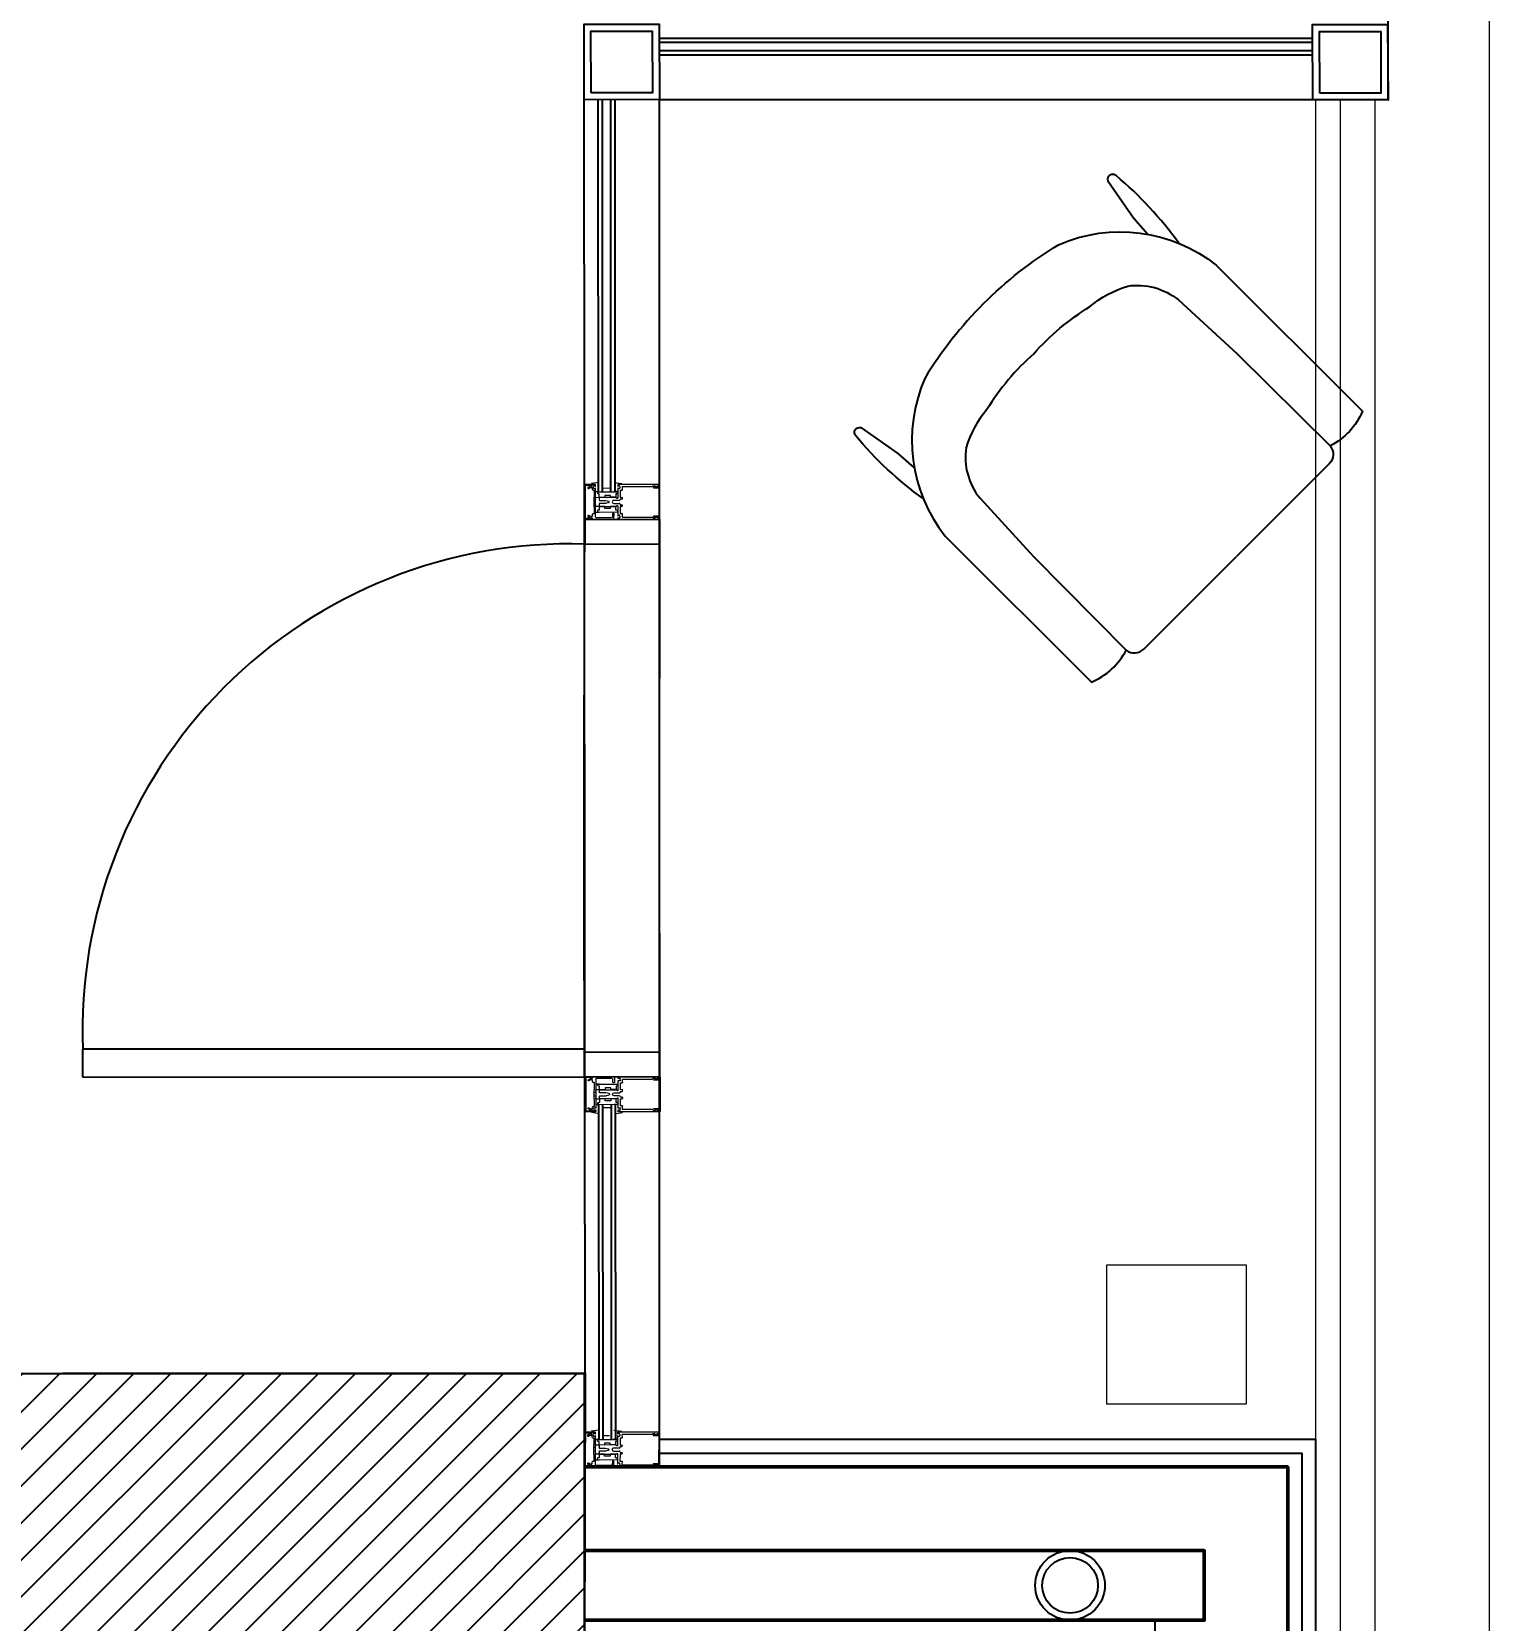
# Model space of a CAD drawing. Extents: x -678889171 to 586587, y -792238163 to 335485.
# Drawn here: x 89647 to 91738, y 49993 to 52273 of the extents above; entities that cross this region are included whole.
import ezdxf
from ezdxf.xclip import XClip

# ---------------------------------------------------------------- set-up
doc = ezdxf.new("R2010")
doc.units = 0
doc.header["$MEASUREMENT"] = 0
doc.header["$XCLIPFRAME"] = 2
doc.set_wipeout_variables(frame=1)
doc.layers.get('0').update_dxf_attribs({"color": 8})
for name, color, linetype in [('9TH-FURN$0$XR-A-TYP-3-4-6-8-10$0$I-FURN-CHAR', 252, 'Continuous'), ('9TH-FURN$0$XR-A-TYP-3-4-6-8-10$0$I-WIPEOUT', 252, 'Continuous'), ('XR-A-9TH-FLOOR$0$A-SITE-PATT', 252, 'Continuous'), ('XR-A-9TH-FLOOR$0$A-WALL', 252, 'Continuous'), ('XR-A-Access hatch$0$A-WALL', 252, 'Continuous'), ('XR-A-col-910$0$A-COLS', 252, 'Continuous'), ('XR-A-col-910$0$A-COLS-PATT', 252, 'Continuous'), ('XR-A-TYP 00(OUTER)$0$A-DOOR', 252, 'Continuous'), ('XR-A-TYP 00(OUTER)$0$A-GLAZ', 252, 'Continuous'), ('XR-A-TYP 00(OUTER)$0$A-SEC-CLAD', 252, 'Continuous'), ('XR-A-TYP 00(OUTER)$0$A-SITE-PATT', 252, 'Continuous'), ('XR-A-TYP-4TH TO 10TH (OUTER)$0$A-DIM-IN', 252, 'Continuous'), ('XR-A-TYP-4TH TO 10TH (OUTER)$0$A-WALL', 252, 'Continuous'), ('XR-balcony drain (Tower A)$0$A-SITE-PATT', 252, 'Continuous'), ('XR-drainage Riser (Tower A)$0$A-FLOR-OPEN', 252, 'Continuous')]:
    doc.layers.add(name, color=color, linetype=linetype)
for name, color, linetype, lineweight in [('XR-A-col-910$0$MOD-COL', 252, 'Continuous', 50), ('XR-A-TYP 00(OUTER)$0$A-WALL-CMU', 252, 'Continuous', 50), ('XR-A-TYP 00(OUTER)$0$dim-in-m', 252, 'Continuous', 0), ('XR-A-TYP 00(OUTER)$0$Main entrance$0$A-ELEV-GLAZ', 252, 'Continuous', 20), ('XR-A-TYP 00(OUTER)$0$xref units$0$A-ELEV-P1', 252, 'Continuous', 9), ('XR-A-TYP 00(OUTER)$0$xref units$0$A-FLOR-HRAL-P2', 252, 'Continuous', 20), ('XR-A-TYP 01(OUTER)$0$xref units$0$A-ELEV-P1', 252, 'Continuous', 9)]:
    doc.layers.add(name, color=color, linetype=linetype, lineweight=lineweight)

# ---------------------------------------------------------------- blocks, each defined once
blk = doc.blocks.new('9TH-FURN$0$XR-A-TYP-3-4-6-8-10$0$XREF_3BR$0$A$C65E16933')
blk.add_wipeout([(-113, -332.9), (-108.7, -340.5), (-98.2, -354.3), (-81.4, -369.1), (-66.5, -377.7), (-63.2, -379.1), (146.5, -169.4), (171.4, -130.1), (178, -115.5), (215.2, -86.5), (229.5, -73.7), (250, -53.5), (276.3, -23.7), (276.9, -19.6), (274.9, -15.5), (271.2, -13.5), (267.8, -13.7), (214.4, -50.8), (190.9, -71.3), (194.2, -20.2), (187.9, 21.8), (175.9, 57), (136.9, 113.3), (85.7, 170.1), (26.2, 220.6), (-16, 248.9), (-82.5, 266.4), (-123.5, 266.7), (-144.3, 264), (-123.9, 287.5), (-99, 323.2), (-86.7, 340.8), (-86.4, 343.2), (-87.5, 346.6), (-89.8, 349), (-92.5, 349.9), (-95.3, 349.8), (-98.5, 348.1), (-122.1, 327.2), (-139, 310.6), (-156.3, 291.9), (-170, 275.5), (-188.5, 251.1), (-218, 236.4), (-258.5, 203.5), (-452.2, 9.8), (-441.3, -9.6), (-433.4, -19.2), (-417.4, -33.1), (-406, -40), (-409.1, -45.8), (-410.1, -53), (-404.6, -65.5), (-138.5, -331.6), (-126, -337.1), (-121.9, -336.9)]).dxf.layer = '9TH-FURN$0$XR-A-TYP-3-4-6-8-10$0$I-WIPEOUT'
for points in [[(-188.5, 251.1, -0.065682), (-98.5, 348.1, -0.76702), (-86.7, 340.8), (-123.9, 287.5), (-144.3, 264)], [(91.4, 164.5, 0.060166), (-16, 248.9, 0.277678), (-242.4, 219.5), (-452.2, 9.8, 0.17519), (-406, -40)], [(19.5, 92.6, 0.07217), (-60.5, 159.8, 0.100937), (-115.2, 189.7, 0.210358), (-188, 169.7), (-271.9, 92.8), (-406, -40)], [(91.4, 164.5, -0.060166), (175.9, 57, -0.277678), (146.5, -169.4), (-63.2, -379.1, -0.17519), (-113, -332.9)], [(19.5, 92.6, -0.07217), (86.8, 12.5, -0.100937), (116.6, -42.2, -0.210358), (96.7, -115), (19.8, -198.8), (-113, -332.9)], [(178, -115.5, 0.065682), (275.1, -25.5, 0.76702), (267.8, -13.7), (214.4, -50.8), (190.9, -71.3)], [(-406, -40, 0.380267), (-404.6, -65.5), (-271.5, -198.5)], [(-113, -332.9, -0.380267), (-138.5, -331.6), (-271.5, -198.5)]]:
    blk.add_lwpolyline(points, format="xyb")
blk = doc.blocks.new('*U1532')
at = {"layer": 'XR-A-col-910$0$A-COLS-PATT'}
h = blk.add_hatch(dxfattribs=at)
h.set_pattern_fill('ANSI31', color=256, scale=300)
h.set_pattern_definition([(45, (-1000, -300), (-26.516504, 26.516504), [])])
h.paths.add_polyline_path([(-16833.5, 85098.8), (-15333.5, 85098.8), (-15333.5, 84498.8), (-16833.5, 84498.8)])
at = {"layer": 'XR-A-col-910$0$A-COLS'}
blk.add_lwpolyline([(-16833.5, 85098.8), (-15333.5, 85098.8), (-15333.5, 84498.8), (-16833.5, 84498.8)], close=True, dxfattribs=at)
blk = doc.blocks.new('XR-A-col-910')
at = {"layer": 'XR-A-col-910$0$MOD-COL'}
blk.add_blockref('*U1532', (108573.5, -48273.8), dxfattribs=at)
blk = doc.blocks.new('XR-A-TYP 00(OUTER)$0$D1')
at = {"layer": 'XR-A-TYP 00(OUTER)$0$A-DOOR', "extrusion": (-2.40084e-09, -2.24279e-08, 1), "elevation": 0}
for points in [[(66309, 178847.8), (66344, 178846.8), (66346.5, 178954.8), (66311.5, 178955.7), (66309, 178847.8)], [(67073.7, 178826.6), (67108.7, 178825.7), (67111.2, 178933.7), (67076.2, 178934.6), (67073.7, 178826.6)]]:
    blk.add_lwpolyline(points, dxfattribs=at)
for points in [[(67076.2, 178934.6, -0.001328), (66346.5, 178954.8, -0.000542)], [(67073.5, 178826.4, -0.001345), (66344, 178846.8, -0.000388)], [(67089.2, 178105.8, -0.000073), (67049.2, 178106.8, -0.000073)]]:
    blk.add_lwpolyline(points, format="xyb", dxfattribs=at)
at = {"layer": 'XR-A-TYP 00(OUTER)$0$A-DOOR', "extrusion": (-2.40828e-09, -2.24517e-08, 1), "elevation": 0}
blk.add_lwpolyline([(67089.2, 178105.8), (67108.7, 178825.6), (67068.8, 178826.7), (67049.2, 178106.8)], dxfattribs=at)
at = {"layer": 'XR-A-TYP 00(OUTER)$0$A-DOOR'}
blk.add_arc((67041.7, 178805.7, 0), 698.9, 176.6234, 270.6138, dxfattribs=at)
blk = doc.blocks.new('XR-A-TYP 00(OUTER)$0$m')
at = {"layer": 'XR-A-TYP 00(OUTER)$0$Main entrance$0$A-ELEV-GLAZ'}
for p, q in [((12663.8, 190964.2, 0), (12662.7, 190933.4, 0)), ((12663.8, 190964.2, 0), (12663.6, 190960.2, 0)), ((12664.2, 190975.7, 0), (12663.8, 190966.3, 0)), ((12664.2, 190975.7, 0), (12663.8, 190966.3, 0)), ((12714.1, 190973.9, 0), (12664.2, 190975.7, 0)), ((12665.3, 190964.8, 0), (12664.4, 190964.8, 0)), ((12665.3, 190964.8, 0), (12664.4, 190964.8, 0)), ((12664.9, 190966.7, 0), (12665.2, 190974.4, 0)), ((12665.5, 190966.6, 0), (12664.9, 190966.7, 0)), ((12664.9, 190936.7, 0), (12665.7, 190958.5, 0)), ((12665.1, 190965, 0), (12665.5, 190965, 0)), ((12665.2, 190974.4, 0), (12713, 190972.7, 0)), ((12668, 190970.6, 0), (12665.7, 190966.8, 0)), ((12667, 190959.7, 0), (12683.8, 190959.1, 0)), ((12668, 190964.7, 0), (12668.1, 190967.5, 0)), ((12670.4, 190964.6, 0), (12668, 190964.7, 0)), ((12668.1, 190967.5, 0), (12669.5, 190969.7, 0)), ((12671.6, 190961.6, 0), (12671.6, 190963.3, 0)), ((12681.8, 190961.3, 0), (12671.6, 190961.6, 0)), ((12673.7, 190959.4, 0), (12673.6, 190954.2, 0)), ((12682.3, 190961.8, 0), (12681.8, 190961.3, 0)), ((12681.8, 190953.9, 0), (12682, 190959.2, 0)), ((12683.3, 190959.1, 0), (12682, 190959.2, 0)), ((12688.4, 190961.6, 0), (12682.3, 190961.8, 0)), ((12683.8, 190959.1, 0), (12684.1, 190958.8, 0)), ((12684.1, 190958.8, 0), (12684.5, 190959.1, 0)), ((12684.5, 190959.1, 0), (12692.7, 190958.8, 0)), ((12685.8, 190959, 0), (12685.9, 190961.7, 0)), ((12688.7, 190961.2, 0), (12688.4, 190961.6, 0)), ((12689, 190961.6, 0), (12688.7, 190961.2, 0)), ((12695, 190961.3, 0), (12689, 190961.6, 0)), ((12691.4, 190958.8, 0), (12691.5, 190961.5, 0)), ((12692.7, 190958.8, 0), (12693, 190958.4, 0)), ((12693, 190958.4, 0), (12693.3, 190958.8, 0)), ((12693.3, 190958.8, 0), (12708.1, 190958.2, 0)), ((12695.2, 190958.7, 0), (12693.9, 190958.7, 0)), ((12695.5, 190960.8, 0), (12695, 190961.3, 0)), ((12695.2, 190958.7, 0), (12695, 190953.4, 0)), ((12705.7, 190960.4, 0), (12695.5, 190960.8, 0)), ((12703.4, 190958.4, 0), (12703.2, 190953.1, 0)), ((12705.8, 190962, 0), (12705.7, 190960.4, 0)), ((12709.5, 190963.2, 0), (12707.1, 190963.3, 0)), ((12707.8, 190960.1, 0), (12707.9, 190960.4, 0)), ((12708.4, 190968.3, 0), (12709.6, 190966, 0)), ((12708.9, 190961.4, 0), (12710.8, 190961.3, 0)), ((12709.6, 190966, 0), (12709.5, 190963.2, 0)), ((12712, 190965.1, 0), (12709.9, 190969.1, 0)), ((12711.4, 190958.1, 0), (12713.1, 190958, 0)), ((12711.8, 190960.2, 0), (12711.8, 190960, 0)), ((12712.8, 190965, 0), (12712.1, 190965, 0)), ((12712.1, 190963.3, 0), (12712.5, 190963.3, 0)), ((12713.1, 190963, 0), (12712.3, 190963.1, 0)), ((12713, 190972.7, 0), (12712.8, 190965, 0)), ((12713.6, 190958.5, 0), (12713.7, 190962.4, 0)), ((12713.8, 190964.5, 0), (12714.1, 190973.9, 0)), ((12716.3, 190952.6, 0), (12715.1, 190964.1, 0)), ((12670.6, 190935.2, 0), (12666.1, 190935.4, 0)), ((12671.1, 190933.7, 0), (12671.2, 190934.5, 0)), ((12674, 190955.5, 0), (12673.1, 190929, 0)), ((12676.6, 190954.1, 0), (12676.7, 190955.4, 0)), ((12681.8, 190953.9, 0), (12676.6, 190954.1, 0)), ((12678.6, 190938.1, 0), (12678.9, 190946, 0)), ((12681.2, 190938, 0), (12678.6, 190938.1, 0)), ((12678.9, 190946, 0), (12681.5, 190945.9, 0)), ((12681.8, 190953.9, 0), (12680.9, 190929.2, 0)), ((12680.9, 190930.1, 0), (12681.2, 190938, 0)), ((12681.5, 190945.9, 0), (12681.8, 190953.9, 0)), ((12682.6, 190953.8, 0), (12681.8, 190953.9, 0)), ((12683.1, 190953.8, 0), (12681.8, 190953.9, 0)), ((12683, 190954.1, 0), (12682.6, 190953.8, 0)), ((12683.3, 190953.8, 0), (12683, 190954.1, 0)), ((12684.8, 190953.8, 0), (12683.3, 190953.8, 0)), ((12685.1, 190954.1, 0), (12684.8, 190953.8, 0)), ((12685.4, 190953.7, 0), (12685.1, 190954.1, 0)), ((12686.3, 190953.7, 0), (12685.4, 190953.7, 0)), ((12686, 190944.6, 0), (12686.3, 190953.7, 0)), ((12687, 190940, 0), (12686, 190944.6, 0)), ((12690.2, 190944.5, 0), (12688.8, 190939.9, 0)), ((12690.5, 190953.6, 0), (12690.2, 190944.5, 0)), ((12691.4, 190953.5, 0), (12690.5, 190953.6, 0)), ((12691.7, 190953.8, 0), (12691.4, 190953.5, 0)), ((12692, 190953.5, 0), (12691.7, 190953.8, 0)), ((12693.5, 190953.4, 0), (12692, 190953.5, 0)), ((12693.9, 190953.8, 0), (12693.5, 190953.4, 0)), ((12695, 190953.4, 0), (12693.7, 190953.4, 0)), ((12694.2, 190953.4, 0), (12693.9, 190953.8, 0)), ((12694.1, 190928.8, 0), (12695, 190953.4, 0)), ((12695, 190953.4, 0), (12694.2, 190953.4, 0)), ((12694.2, 190929.6, 0), (12694.5, 190937.5, 0)), ((12694.5, 190937.5, 0), (12697.1, 190937.4, 0)), ((12694.7, 190945.5, 0), (12695, 190953.4, 0)), ((12697.4, 190945.4, 0), (12694.7, 190945.5, 0)), ((12695, 190953.4, 0), (12700.2, 190953.2, 0)), ((12697.1, 190937.4, 0), (12697.4, 190945.4, 0)), ((12700.2, 190953.2, 0), (12700.2, 190954.5, 0)), ((12702.9, 190954.4, 0), (12701.9, 190928, 0)), ((12707.4, 190937.8, 0), (12707.7, 190946.9, 0)), ((12662.5, 190927.7, 0), (12660.3, 190868.4)), ((12662.5, 190927.7, 0), (12660.3, 190868.4)), ((12662.7, 190933.4, 0), (12670.5, 190933.1, 0)), ((12664.6, 190928, 0), (12662.9, 190928.1, 0)), ((12665.5, 190921.1, 0), (12664, 190878.4)), ((12664.2, 190925.9, 0), (12664.2, 190926.1, 0)), ((12667.1, 190924.7, 0), (12665.2, 190924.8, 0)), ((12670.4, 190921.3, 0), (12666, 190921.5, 0)), ((12675.4, 190927.6, 0), (12667.9, 190927.9, 0)), ((12668.2, 190926, 0), (12668.2, 190925.8, 0)), ((12670.9, 190924.2, 0), (12670.8, 190921.7, 0)), ((12680.7, 190923.8, 0), (12670.9, 190924.2, 0)), ((12675.7, 190927.3, 0), (12675.4, 190927.6, 0)), ((12675.7, 190928.9, 0), (12675.8, 190930.3, 0)), ((12676, 190927.6, 0), (12675.7, 190927.3, 0)), ((12675.8, 190930.3, 0), (12680.9, 190930.1, 0)), ((12681.9, 190927.4, 0), (12676, 190927.6, 0)), ((12680.6, 190921.4, 0), (12680.7, 190923.8, 0)), ((12682.7, 190920.9, 0), (12681, 190920.9, 0)), ((12681.1, 190929, 0), (12682, 190929, 0)), ((12682.2, 190928.8, 0), (12682.1, 190927.6, 0)), ((12683.9, 190923.7, 0), (12683.2, 190923.7, 0)), ((12683.2, 190923.7, 0), (12683.2, 190921.3, 0)), ((12685.5, 190933, 0), (12685.3, 190924.9, 0)), ((12689.5, 190924.8, 0), (12689.8, 190932.8, 0)), ((12691.4, 190923.4, 0), (12690.7, 190923.5, 0)), ((12691.3, 190921, 0), (12691.4, 190923.4, 0)), ((12693.4, 190920.5, 0), (12691.7, 190920.6, 0)), ((12692.8, 190927.2, 0), (12692.9, 190928.4, 0)), ((12698.9, 190926.8, 0), (12693, 190927, 0)), ((12693.1, 190928.6, 0), (12693.9, 190928.6, 0)), ((12703.7, 190923, 0), (12693.9, 190923.3, 0)), ((12693.9, 190923.3, 0), (12693.9, 190920.9, 0)), ((12699.3, 190929.4, 0), (12694.2, 190929.6, 0)), ((12699.2, 190926.5, 0), (12698.9, 190926.8, 0)), ((12699.5, 190926.8, 0), (12699.2, 190926.5, 0)), ((12699.3, 190928.1, 0), (12699.3, 190929.4, 0)), ((12707, 190926.5, 0), (12699.5, 190926.8, 0)), ((12702.3, 190926.7, 0), (12702.5, 190932, 0)), ((12703.7, 190920.6, 0), (12703.7, 190923, 0)), ((12708.5, 190920, 0), (12704.1, 190920.1, 0)), ((12706.6, 190924.4, 0), (12706.6, 190924.6, 0)), ((12707.4, 190876.8), (12708.9, 190919.5, 0)), ((12709.5, 190923.2, 0), (12707.6, 190923.3, 0)), ((12712, 190926.3, 0), (12710.3, 190926.4, 0)), ((12710.3, 190866.6), (12712.4, 190925.9, 0)), ((12710.6, 190924.5, 0), (12710.5, 190924.2, 0)), ((12715.5, 190931.5, 0), (12713.5, 190920.1, 0)), ((12660.7, 190868.2), (12661.9, 190869.3)), ((12661.9, 190869.3), (12663.9, 190874.2)), ((12662.4, 190876.9), (12664, 190878.4)), ((12662.4, 190874.9), (12662.4, 190876.9)), ((12663.9, 190874.2), (12663, 190874.3)), ((12708.1, 190872.7), (12707.2, 190872.7)), ((12707.2, 190872.7), (12708.9, 190867.7)), ((12707.4, 190876.8), (12708.8, 190875.3)), ((12708.8, 190875.3), (12708.7, 190873.3)), ((12708.9, 190867.7), (12709.9, 190866.5))]:
    blk.add_line(p, q, dxfattribs=at)
at = {"layer": 'XR-A-TYP 00(OUTER)$0$Main entrance$0$A-ELEV-GLAZ', "elevation": 0}
blk.add_lwpolyline([(12709.6, 190866, 0.668179), (12709.8, 190866.3), (12708.1, 190868.2), (12707.1, 190868.2), (12707.2, 190872.7), (12707.9, 190872.7), (12706.6, 190875.1, 0.767327), (12706, 190875), (12705.7, 190867.4), (12665, 190868.9), (12665.2, 190876.4, 0.767327), (12664.7, 190876.6), (12663.2, 190874.3), (12663.9, 190874.2), (12663.7, 190869.7), (12662.7, 190869.8), (12660.8, 190868.1, 0.668179), (12661, 190867.7)], format="xyb", close=True, dxfattribs=at)
at = {"layer": 'XR-A-TYP 00(OUTER)$0$Main entrance$0$A-ELEV-GLAZ'}
for centre, radius, start, end in [((12665.1, 190966.2, 0), 1.27, 177.9564, 267.9564), ((12664.4, 190964.1, 0), 0.635, 87.9564, 177.9564), ((12664.4, 190964.1, 0), 0.635, 87.9564, 177.9564), ((12665.3, 190965.8, 0), 1.06, 267.9564, 69.2935), ((12665.5, 190965.8, 0), 0.847, 267.9564, 87.9564), ((12666.9, 190958.4, 0), 1.27, 87.9564, 177.9564), ((12668.8, 190970.1, 0), 0.847, 327.9564, 147.9564), ((12670.4, 190963.3, 0), 1.27, 357.9564, 87.9564), ((12707.1, 190962, 0), 1.27, 87.9564, 177.9564), ((12709.7, 190960.1, 0), 1.91, 177.9564, 223.1461), ((12708.9, 190960.3, 0), 1.06, 87.9564, 177.9564), ((12708.1, 190958.5, 0), 0.318, 267.9564, 43.1461), ((12709.2, 190968.7, 0), 0.847, 27.9564, 207.9564), ((12710.8, 190960.2, 0), 1.06, 357.9564, 87.9564), ((12711.4, 190958.4, 0), 0.318, 132.7668, 267.9564), ((12712.3, 190964.1, 0), 1.06, 106.6194, 267.9564), ((12712.1, 190964.1, 0), 0.847, 87.9564, 267.9564), ((12709.9, 190960.1, 0), 1.91, 312.7668, 357.9564), ((12712.5, 190964.5, 0), 1.27, 267.9564, 357.9564), ((12713.1, 190962.4, 0), 0.635, 357.9564, 87.9564), ((12713.2, 190958.5, 0), 0.423, 267.9564, 357.9564), ((12666.2, 190936.6, 0), 1.27, 177.9564, 267.9564), ((12670.5, 190934.6, 0), 0.635, 357.9564, 87.9564), ((12675.4, 190955.4, 0), 1.32, 357.9564, 177.9564), ((12687.7, 190932.9, 0), 2.12, 357.9564, 177.9564), ((12687.9, 190940.2, 0), 0.911, 192.9564, 342.9564), ((12701.5, 190954.5, 0), 1.32, 357.9564, 177.9564), ((12662.9, 190927.6, 0), 0.423, 87.9564, 177.9564), ((12666.1, 190926.1, 0), 1.91, 132.7668, 177.9564), ((12665.3, 190925.9, 0), 1.06, 177.9564, 267.9564), ((12664.6, 190927.7, 0), 0.318, 312.7668, 87.9564), ((12665.9, 190921.1, 0), 0.423, 87.9564, 177.9564), ((12667.1, 190925.8, 0), 1.06, 267.9564, 357.9564), ((12667.9, 190927.6, 0), 0.318, 87.9564, 223.1461), ((12666.3, 190926, 0), 1.91, 357.9564, 43.1461), ((12670.4, 190921.7, 0), 0.423, 267.9564, 357.9564), ((12670.5, 190933.7, 0), 0.635, 267.9564, 357.9564), ((12674.4, 190929, 0), 1.32, 177.9564, 357.9564), ((12681, 190921.4, 0), 0.423, 177.9564, 267.9564), ((12681.1, 190929.2, 0), 0.212, 177.9564, 267.9564), ((12681.9, 190927.6, 0), 0.212, 267.9564, 357.9564), ((12681.9, 190928.8, 0), 0.212, 357.9564, 87.9564), ((12682.7, 190921.3, 0), 0.423, 267.9564, 357.9564), ((12684, 190925, 0), 1.27, 267.9564, 357.9564), ((12690.8, 190924.7, 0), 1.27, 177.9564, 267.9564), ((12691.7, 190921, 0), 0.423, 177.9564, 267.9564), ((12693, 190927.2, 0), 0.212, 177.9564, 267.9564), ((12693.1, 190928.4, 0), 0.212, 87.9564, 177.9564), ((12693.4, 190920.9, 0), 0.423, 267.9564, 357.9564), ((12693.9, 190928.8, 0), 0.212, 267.9564, 357.9564), ((12700.6, 190928, 0), 1.32, 177.9564, 357.9564), ((12704.1, 190920.5, 0), 0.423, 177.9564, 267.9564), ((12708.5, 190924.5, 0), 1.91, 132.7668, 177.9564), ((12707.6, 190924.4, 0), 1.06, 177.9564, 267.9564), ((12707, 190926.2, 0), 0.318, 312.7668, 87.9564), ((12708.5, 190919.5, 0), 0.423, 357.9564, 87.9564), ((12709.5, 190924.3, 0), 1.06, 267.9564, 357.9564), ((12710.3, 190926.1, 0), 0.318, 87.9564, 223.1461), ((12708.6, 190924.5, 0), 1.91, 357.9564, 43.1461), ((12712, 190925.9, 0), 0.423, 357.9564, 87.9564), ((12660.6, 190868.4), 0.211, 177.9564, 312.9564), ((12663, 190874.9), 0.635, 177.9564, 267.9564), ((12708.1, 190873.3), 0.635, 267.9564, 357.9564), ((12710.1, 190866.6), 0.211, 222.9564, 357.9564)]:
    blk.add_arc(centre, radius, start, end, dxfattribs=at)
blk = doc.blocks.new('XR-A-TYP 00(OUTER)$0$corner1')
at = {"layer": 'XR-A-TYP 00(OUTER)$0$A-GLAZ'}
for points in [[(67874.9, 8251.7), (67981.1, 8229.8), (67958.8, 8124.2), (67852.6, 8146)], [(67882.6, 8239.9), (67969.2, 8222.1), (67951.1, 8136), (67864.5, 8153.8)]]:
    blk.add_lwpolyline(points, close=True, dxfattribs=at)
blk = doc.blocks.new('XR-A-TYP 00(OUTER)')
at = {"layer": 'XR-A-TYP 00(OUTER)$0$A-GLAZ'}
for p, q in [((94393.2, 40073.1, 0), (94393, 38653.7)), ((93241.1, 36694.6, 0), (93240, 38761.7)), ((94285, 38741.7), (93347.6, 38741.7)), ((94285, 38735.7), (93347.6, 38735.7)), ((94285, 38723.7), (93347.7, 38723.7)), ((94285, 38717.7), (93347.7, 38717.7)), ((93260.3, 38090.7, 0), (93260.1, 38653.7, 0)), ((93266.3, 38090.7, 0), (93266.1, 38653.7, 0)), ((93278.3, 38090.7, 0), (93278.1, 38653.7, 0)), ((93284.3, 38090.7, 0), (93284.1, 38653.7, 0)), ((93348, 36693.7, 0), (93348, 38653.7)), ((94393, 38653.7), (93348, 38653.7)), ((93261.1, 36730.1, 0), (93260.8, 37211.3, 0)), ((93267.1, 36730.1, 0), (93266.8, 37211.3, 0)), ((93279.1, 36730.1, 0), (93278.8, 37211.3, 0)), ((93285.1, 36730.1, 0), (93284.8, 37211.3, 0))]:
    blk.add_line(p, q, dxfattribs=at)
at = {"layer": 'XR-A-TYP 00(OUTER)$0$A-SEC-CLAD'}
for points in [[(93348, 36730.7), (94289.6, 36730.7), (94289.6, 36310.7), (93348, 36310.7)], [(93348, 36710.7), (94269.6, 36710.7), (94269.6, 36330.7), (93348, 36330.7)]]:
    blk.add_lwpolyline(points, dxfattribs=at)
at = {"layer": 'XR-A-TYP 00(OUTER)$0$A-WALL-CMU'}
for points in [[(93240, 36690.7), (94249.6, 36690.7), (94249.6, 36350.7), (93240, 36350.7)], [(93240, 36570.7), (94129.6, 36570.7), (94129.6, 36470.7), (93240, 36470.7)]]:
    blk.add_lwpolyline(points, dxfattribs=at)
at = {"layer": 'XR-A-TYP 00(OUTER)$0$dim-in-m'}
for p, q in [((93989.8, 36780.7), (93989.8, 36980.7)), ((93989.8, 36980.7), (94189.8, 36980.7)), ((94189.8, 36980.7), (94189.8, 36780.7)), ((94189.8, 36780.7), (93989.8, 36780.7))]:
    blk.add_line(p, q, dxfattribs=at)
at = {"layer": 'XR-A-TYP 00(OUTER)$0$xref units$0$A-ELEV-P1'}
blk.add_line((94289.6, 38653.7), (94289.6, 34393.8), dxfattribs=at)
blk.add_line((94289.6, 38653.7), (94289.6, 34393.8), dxfattribs=at)
at = {"layer": 'XR-A-TYP 00(OUTER)$0$xref units$0$A-FLOR-HRAL-P2'}
for p, q in [((94324.6, 38653.7), (94324.6, 34393.8)), ((94374.6, 38653.7), (94374.6, 34393.8))]:
    blk.add_line(p, q, dxfattribs=at)
at = {"layer": 'XR-A-TYP 00(OUTER)$0$A-SITE-PATT'}
for name, p, rotation in [('XR-A-TYP 00(OUTER)$0$corner1', (115296.8, -26065.5), 101.8879084058513), ('XR-A-TYP 00(OUTER)$0$corner1', (116342.2, -26066), 101.8879084058513), ('XR-A-TYP 00(OUTER)$0$m', (284546, 32201.4, 0), 92.04243012436147), ('XR-A-TYP 00(OUTER)$0$m', (284545.7, 30840.8, 0), 92.04243012436147)]:
    blk.add_blockref(name, p, dxfattribs=dict(at, rotation=rotation))
at = {"layer": 'XR-A-TYP 00(OUTER)$0$A-SITE-PATT', "xscale": -0.9999999999999984, "rotation": 87.95756987563848}
blk.add_blockref('XR-A-TYP 00(OUTER)$0$m', (284546.5, 43100.6, 0), dxfattribs=at)
at = {"layer": 'XR-A-TYP 00(OUTER)$0$A-WALL-CMU', "rotation": 271.5787324732913}
blk.add_blockref('XR-A-TYP 00(OUTER)$0$D1', (-87366.2, 99407.2, 0), dxfattribs=at)
blk = doc.blocks.new('XR-drainage Riser (Tower A)')
at = {"layer": 'XR-drainage Riser (Tower A)$0$A-FLOR-OPEN'}
for radius in [50, 40]:
    blk.add_circle((93937.1, 36520.7), radius, dxfattribs=at)
blk = doc.blocks.new('XR-balcony drain (Tower A)')
at = {"layer": 'XR-balcony drain (Tower A)$0$A-SITE-PATT'}
blk.add_blockref('XR-drainage Riser (Tower A)', (0, 0), dxfattribs=at)
blk = doc.blocks.new('XR-A-TYP-4TH TO 10TH (OUTER)')
at = {"layer": 'XR-A-TYP-4TH TO 10TH (OUTER)$0$A-DIM-IN'}
ref = blk.add_blockref('XR-A-TYP 00(OUTER)', (0, 0), dxfattribs=at)
XClip(ref).set_block_clipping_path([(19908.0302680896, -24395.0039034439), (141486.3941120692, 77630.6383366612)])
at = {"layer": 'XR-A-TYP-4TH TO 10TH (OUTER)$0$A-WALL'}
blk.add_blockref('XR-balcony drain (Tower A)', (0, 0), dxfattribs=at)
blk = doc.blocks.new('XR-A-TYP 01(OUTER)')
at = {"layer": 'XR-A-TYP 01(OUTER)$0$xref units$0$A-ELEV-P1'}
blk.add_line((94538.7, 45483.7), (94538.7, 27565), dxfattribs=at)
blk = doc.blocks.new('XR-A-Access hatch')
at = {"layer": 'XR-A-Access hatch$0$A-WALL'}
blk.add_line((94059.2, 36350.7, 0), (94059.2, 36470.7, 0), dxfattribs=at)

msp = doc.modelspace()

# ---------------------------------------------------------------- linework, layer by layer
at = {"layer": 'XR-A-9TH-FLOOR$0$A-WALL'}
msp.add_lwpolyline([(88939.6, 50182.7), (88939.6, 50347.1), (90440.6, 50347.9), (90439.6, 49747.1), (88939.6, 49747.1), (88939.6, 49930.6)], dxfattribs=at)

# ---------------------------------------------------------------- block references
at = {"layer": '9TH-FURN$0$XR-A-TYP-3-4-6-8-10$0$I-FURN-CHAR', "rotation": 90}
msp.add_blockref('9TH-FURN$0$XR-A-TYP-3-4-6-8-10$0$XREF_3BR$0$A$C65E16933', (91177.2, 51791.7), dxfattribs=at)

# ---------------------------------------------------------------- next in the draw order: block references
at = {"layer": 'XR-A-9TH-FLOOR$0$A-SITE-PATT'}
for name in ['XR-A-TYP-4TH TO 10TH (OUTER)', 'XR-A-TYP 01(OUTER)']:
    msp.add_blockref(name, (-2800.4, 13522.1), dxfattribs=at)
at = {"layer": 'XR-A-9TH-FLOOR$0$A-WALL'}
msp.add_blockref('XR-A-col-910', (-2800.4, 13522.1), dxfattribs=at)

# ---------------------------------------------------------------- next in the draw order: block references
msp.add_blockref('XR-A-Access hatch', (-2800.4, 13522.1), dxfattribs=at)

doc.saveas('drawing.dxf')
